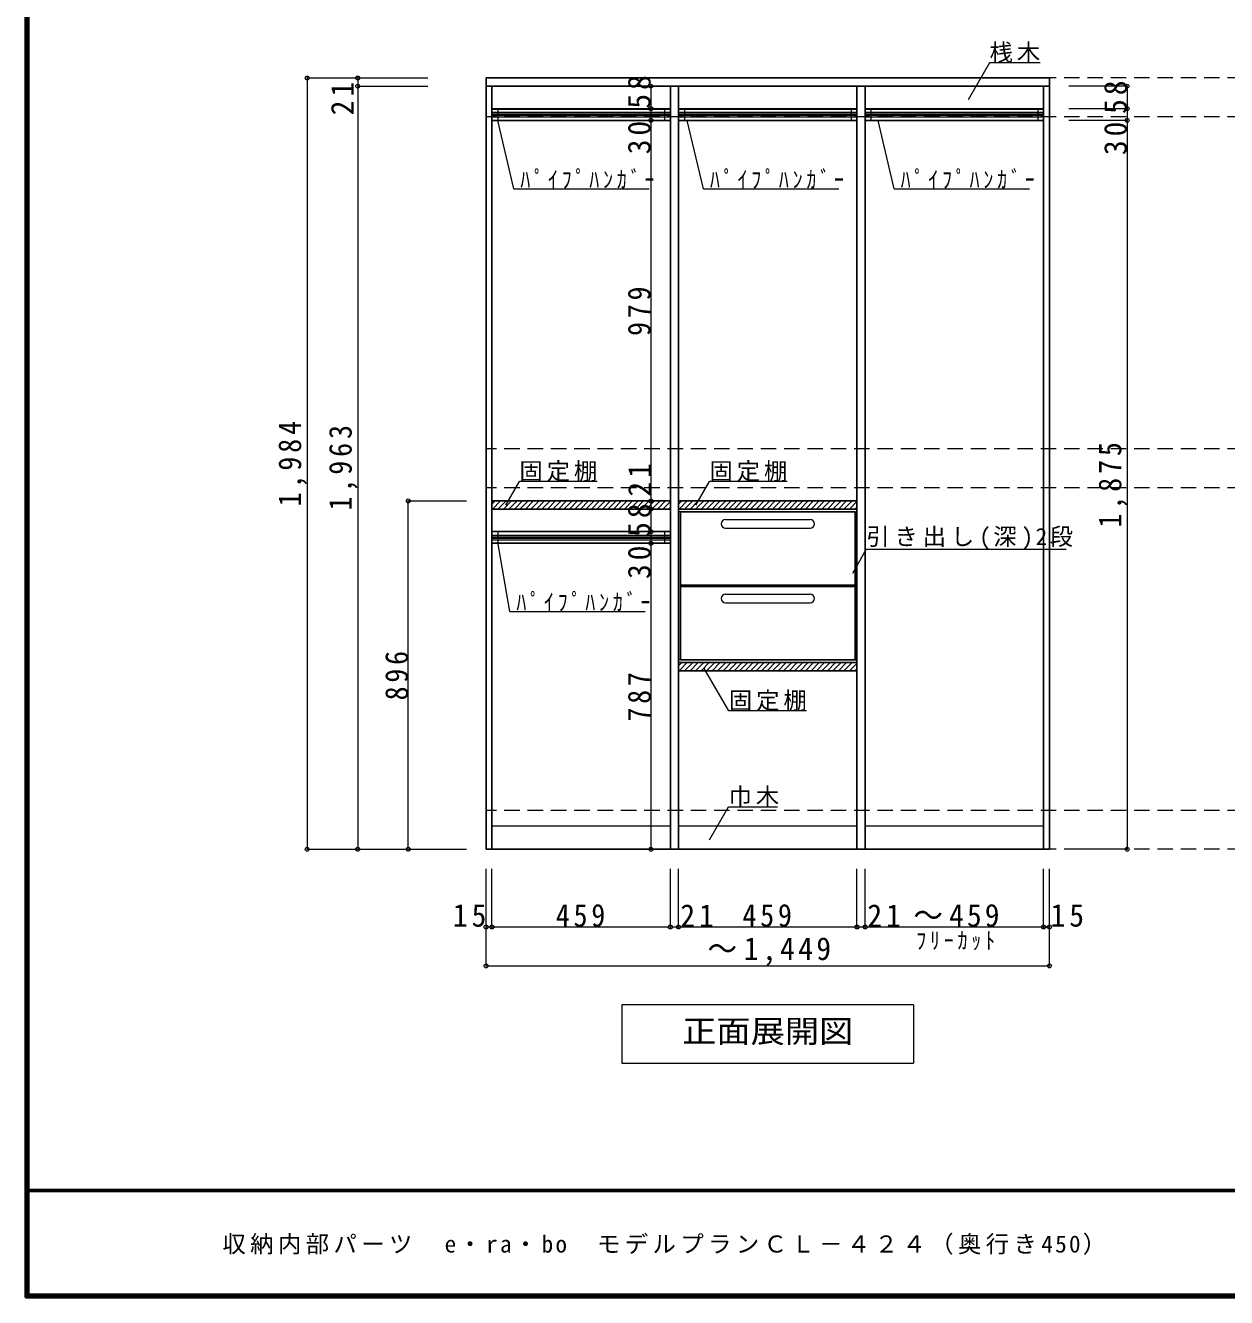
# Model space of a CAD drawing. Units: millimetres at full size, sheet at 1:20; details may follow other scales. Extents: x -3922 to 3878, y -2932 to 2722.
# Drawn here: x -3922 to -833, y -2864 to 408 of the extents above; entities that cross this region are included whole.
import ezdxf
from ezdxf.enums import TextEntityAlignment as Align

# ---------------------------------------------------------------- set-up
doc = ezdxf.new("R2010")
doc.units = ezdxf.units.MM
doc.header["$LTSCALE"] = 20
doc.header["$PDMODE"] = 32
doc.header["$PDSIZE"] = 10
doc.linetypes.add('DASHED2', pattern=[3, 2, -1])
for name, color, linetype, lineweight in [('0-2', 2, 'Continuous', 35), ('0-3_固定棚', 3, 'Continuous', 25), ('0-6_パイプハンガー', 4, 'Continuous', 9), ('0-7_桟木・巾木', 2, 'Continuous', 35), ('0-8', 7, 'Continuous', 18), ('0-A_文字', 7, 'Continuous', 18), ('0-B_寸法', 7, 'Continuous', 9), ('0-C_ハッチ', 4, 'Continuous', 9), ('F-1_枠', 6, 'Continuous', 40)]:
    doc.layers.add(name, color=color, linetype=linetype, lineweight=lineweight)
doc.layers.add('F-A_文字', color=7, linetype='Continuous')
doc.styles.add('ＭＳ ゴシック', font='')
doc.styles.get('ＭＳ ゴシック').set_extended_font_data('MS Gothic')

msp = doc.modelspace()

# ---------------------------------------------------------------- linework, layer by layer
at = {"layer": '0-2', "color": 3, "lineweight": 25}
for p, q in [((-2737.42, 251.73), (-2737.42, 272.73)), ((-1288.42, 272.73), (-2737.42, 272.73)), ((-1288.42, 272.73), (-1288.42, 251.73)), ((-2737.42, 251.73), (-2737.42, -1711.27)), ((-1288.42, 251.73), (-2737.42, 251.73)), ((-2722.42, 251.73), (-2722.42, -1711.27)), ((-2263.42, -1711.27), (-2263.42, 251.73)), ((-2242.42, -1711.27), (-2242.42, 251.73)), ((-1783.42, -1711.27), (-1783.42, 251.73)), ((-1762.42, -1711.27), (-1762.42, 251.73)), ((-1303.42, -1711.27), (-1303.42, 251.73)), ((-1288.42, -1711.27), (-1288.42, 251.73)), ((-2737.42, -1711.27), (-1288.42, -1711.27))]:
    msp.add_line(p, q, dxfattribs=at)
at = {"layer": '0-3_固定棚'}
for p, q in [((-2722.42, -815.27), (-2722.42, -836.27)), ((-2263.42, -815.27), (-2722.42, -815.27)), ((-2263.42, -815.27), (-2263.42, -836.27)), ((-2242.42, -815.27), (-2242.42, -836.27)), ((-1783.42, -815.27), (-2242.42, -815.27)), ((-1783.42, -815.27), (-1783.42, -836.27)), ((-2263.42, -836.27), (-2722.42, -836.27)), ((-1783.42, -836.27), (-2242.42, -836.27)), ((-2242.42, -1231.27), (-2242.42, -1252.27)), ((-1783.42, -1231.27), (-2242.42, -1231.27)), ((-1783.42, -1231.27), (-1783.42, -1252.27)), ((-1783.42, -1252.27), (-2242.42, -1252.27))]:
    msp.add_line(p, q, dxfattribs=at)
at = {"layer": '0-6_パイプハンガー', "color": 3, "lineweight": 25}
for p, q in [((-2263.42, 193.73), (-2722.42, 193.73)), ((-2722.42, 193.73), (-2722.42, 163.73)), ((-2263.42, 163.73), (-2722.42, 163.73)), ((-2263.42, 193.73), (-2263.42, 163.73)), ((-1783.42, 193.73), (-2242.42, 193.73)), ((-2242.42, 193.73), (-2242.42, 163.73)), ((-1783.42, 163.73), (-2242.42, 163.73)), ((-1783.42, 193.73), (-1783.42, 163.73)), ((-1303.42, 193.73), (-1762.42, 193.73)), ((-1762.42, 193.73), (-1762.42, 163.73)), ((-1303.42, 163.73), (-1762.42, 163.73)), ((-1303.42, 193.73), (-1303.42, 163.73)), ((-2263.42, -894.27), (-2722.42, -894.27)), ((-2722.42, -894.27), (-2722.42, -924.27)), ((-2263.42, -894.27), (-2263.42, -924.27)), ((-2263.42, -924.27), (-2722.42, -924.27))]:
    msp.add_line(p, q, dxfattribs=at)
at = {"layer": '0-6_パイプハンガー'}
for p, q in [((-2722.42, 184.73), (-2263.42, 184.73)), ((-2722.42, 180.73), (-2263.42, 180.73)), ((-2722.42, 176.73), (-2263.42, 176.73)), ((-2722.42, 172.73), (-2263.42, 172.73)), ((-2242.42, 184.73), (-1783.42, 184.73)), ((-2242.42, 180.73), (-1783.42, 180.73)), ((-2242.42, 176.73), (-1783.42, 176.73)), ((-2242.42, 172.73), (-1783.42, 172.73)), ((-1762.42, 184.73), (-1303.42, 184.73)), ((-1762.42, 180.73), (-1303.42, 180.73)), ((-1762.42, 176.73), (-1303.42, 176.73)), ((-1762.42, 172.73), (-1303.42, 172.73)), ((-2722.42, -903.27), (-2263.42, -903.27)), ((-2722.42, -907.27), (-2263.42, -907.27)), ((-2722.42, -911.27), (-2263.42, -911.27)), ((-2722.42, -915.27), (-2263.42, -915.27))]:
    msp.add_line(p, q, dxfattribs=at)
at = {"layer": '0-6_パイプハンガー', "color": 7, "lineweight": 18}
for p, q in [((-2707.42, 193.73), (-2707.42, 163.73)), ((-2278.42, 193.73), (-2278.42, 163.73)), ((-2227.42, 193.73), (-2227.42, 163.73)), ((-1798.42, 193.73), (-1798.42, 163.73)), ((-1747.42, 193.73), (-1747.42, 163.73)), ((-1318.42, 193.73), (-1318.42, 163.73)), ((-2707.42, -894.27), (-2707.42, -924.27)), ((-2278.42, -894.27), (-2278.42, -924.27))]:
    msp.add_line(p, q, dxfattribs=at)
at = {"layer": '0-7_桟木・巾木', "color": 7, "lineweight": 18}
for p, q in [((-2263.42, 191.73), (-2722.42, 191.73)), ((-1783.42, 191.73), (-2242.42, 191.73)), ((-1303.42, 191.73), (-1762.42, 191.73)), ((-2722.42, -1651.27), (-2263.42, -1651.27)), ((-2242.42, -1651.27), (-1783.42, -1651.27)), ((-1762.42, -1651.27), (-1303.42, -1651.27))]:
    msp.add_line(p, q, dxfattribs=at)
at = {"layer": '0-8', "color": 3, "lineweight": 25}
for p, q in [((-2237.42, -843.27), (-2237.42, -1224.27)), ((-2237.42, -843.27), (-1788.42, -843.27)), ((-1788.42, -843.27), (-1788.42, -1224.27)), ((-1788.42, -1032.27), (-2237.42, -1032.27)), ((-1788.42, -1035.27), (-2237.42, -1035.27)), ((-2237.42, -1224.27), (-1788.42, -1224.27))]:
    msp.add_line(p, q, dxfattribs=at)
at = {"layer": '0-8'}
for p, q in [((-1788.42, -843.27), (-1783.42, -843.27)), ((-1783.42, -843.27), (-1783.42, -1224.27)), ((-2121.92, -863.27), (-1903.92, -863.27)), ((-2121.92, -885.27), (-1903.92, -885.27)), ((-2121.92, -1055.27), (-1903.92, -1055.27)), ((-2121.92, -1077.27), (-1903.92, -1077.27)), ((-2237.42, -1224.27), (-2242.42, -1224.27)), ((-1788.42, -1224.27), (-1783.42, -1224.27))]:
    msp.add_line(p, q, dxfattribs=at)
msp.add_lwpolyline([(-2237.42, -843.27), (-2242.42, -843.27), (-2242.42, -1224.27)], dxfattribs=at)
for centre, start, end in [((-2121.92, -874.27), 90, 270), ((-1903.92, -874.27), 270, 90), ((-2121.92, -1066.27), 90, 270), ((-1903.92, -1066.27), 270, 90)]:
    msp.add_arc(centre, 11, start, end, dxfattribs=at)
at = {"layer": '0-A_文字'}
for p, q in [((-1442.42, 311.47), (-1497.25, 216.5)), ((-1312.42, 311.47), (-1442.42, 311.47)), ((-2665.87, -12.58), (-2707.28, 163.73)), ((-2178.37, -12.58), (-2219.78, 163.73)), ((-1687.77, -12.58), (-1729.18, 163.73)), ((-2665.87, -12.58), (-2317.5, -12.58)), ((-2178.37, -12.58), (-1830, -12.58)), ((-1687.77, -12.58), (-1339.39, -12.58)), ((-2686.76, -826.33), (-2651.75, -765.68)), ((-2451.75, -765.68), (-2651.75, -765.68)), ((-2197.88, -826.33), (-2162.86, -765.68)), ((-1962.86, -765.68), (-2162.86, -765.68)), ((-2676.13, -1099.79), (-2707.28, -921.38)), ((-1794.5, -1001.22), (-1759.49, -940.56)), ((-1245.4, -940.56), (-1759.49, -940.56)), ((-2676.13, -1099.79), (-2327.76, -1099.79)), ((-2112.92, -1355.53), (-2176.95, -1244.63)), ((-1912.92, -1355.53), (-2112.92, -1355.53)), ((-2162.5, -1686.83), (-2113.75, -1602.39)), ((-2113.75, -1602.39), (-1987.72, -1602.39)), ((-1637.92, -2111.27), (-1637.92, -2261.27)), ((-2387.92, -2261.27), (-1637.92, -2261.27))]:
    msp.add_line(p, q, dxfattribs=at)
msp.add_lwpolyline([(-1637.92, -2111.27), (-2387.92, -2111.27), (-2387.92, -2261.27)], dxfattribs=at)
at = {"layer": '0-B_寸法', "color": 4}
for p, q in [((-3197.42, 272.73), (-3197.42, -1711.27)), ((-3197.42, 272.73), (-3067.42, 272.73)), ((-3067.42, 272.73), (-3067.42, 251.73)), ((-3067.42, 272.73), (-2887.42, 272.73)), ((-3067.42, 251.73), (-2887.42, 251.73)), ((-3067.42, 251.73), (-3067.42, -1711.27)), ((-2313.42, 251.73), (-2313.42, 193.73)), ((-1088.42, 251.73), (-1238.42, 251.73)), ((-1088.42, 251.73), (-1088.42, 193.73)), ((-2313.42, 193.73), (-2313.42, 163.73)), ((-2313.42, 163.73), (-2313.42, -815.27)), ((-1088.42, 193.73), (-1238.42, 193.73)), ((-1088.42, 163.73), (-1238.42, 163.73)), ((-1088.42, 193.73), (-1088.42, 163.73)), ((-1088.42, 163.73), (-1088.42, -1711.27)), ((-2937.42, -815.27), (-2787.42, -815.27)), ((-2937.42, -1711.27), (-2937.42, -815.27)), ((-2313.42, -815.27), (-2313.42, -836.27)), ((-2313.42, -836.27), (-2313.42, -894.27)), ((-2313.42, -894.27), (-2313.42, -924.27)), ((-2313.42, -924.27), (-2313.42, -1711.27)), ((-3197.42, -1711.27), (-3067.42, -1711.27)), ((-3067.42, -1711.27), (-2787.42, -1711.27)), ((-1088.42, -1711.27), (-1238.42, -1711.27)), ((-2737.42, -1911.27), (-2737.42, -1761.27)), ((-2722.42, -1911.27), (-2722.42, -1761.27)), ((-2263.42, -1911.27), (-2263.42, -1761.27)), ((-2242.42, -1911.27), (-2242.42, -1761.27)), ((-1783.42, -1911.27), (-1783.42, -1761.27)), ((-1762.42, -1911.27), (-1762.42, -1761.27)), ((-1303.42, -1911.27), (-1303.42, -1761.27)), ((-1288.42, -1911.27), (-1288.42, -1761.27)), ((-2722.42, -1911.27), (-2737.42, -1911.27)), ((-2737.42, -2011.27), (-2737.42, -1911.27)), ((-2263.42, -1911.27), (-2722.42, -1911.27)), ((-2242.42, -1911.27), (-2263.42, -1911.27)), ((-1303.42, -1911.27), (-2242.42, -1911.27)), ((-1288.42, -1911.27), (-1303.42, -1911.27)), ((-1288.42, -2011.27), (-1288.42, -1911.27)), ((-2737.42, -2011.27), (-1288.42, -2011.27))]:
    msp.add_line(p, q, dxfattribs=at)
at = {"layer": '0-B_寸法', "color": 4, "linetype": 'DASHED2'}
for p, q in [((2869.13, 272.73), (-2737.42, 272.73)), ((2869.13, 172.73), (-2737.42, 172.73)), ((2869.13, -681.27), (-2737.42, -681.27)), ((2869.13, -781.27), (-2737.42, -781.27)), ((2869.13, -1611.27), (-2737.42, -1611.27)), ((2869.13, -1711.27), (-2737.42, -1711.27))]:
    msp.add_line(p, q, dxfattribs=at)
at = {"layer": '0-B_寸法'}
for p in [(-3197.42, 272.73), (-3067.42, 272.73), (-3067.42, 251.73), (-2313.42, 251.73), (-1088.42, 251.73), (-2313.42, 193.73), (-1088.42, 193.73), (-2313.42, 163.73), (-1088.42, 163.73), (-2937.42, -815.27), (-2313.42, -815.27), (-2313.42, -836.27), (-2313.42, -894.27), (-2313.42, -924.27), (-3197.42, -1711.27), (-3067.42, -1711.27), (-2937.42, -1711.27), (-2313.42, -1711.27), (-1088.42, -1711.27), (-2737.42, -1911.27), (-2722.42, -1911.27), (-2263.42, -1911.27), (-2242.42, -1911.27), (-1783.42, -1911.27), (-1762.42, -1911.27), (-1303.42, -1911.27), (-1288.42, -1911.27), (-2737.42, -2011.27), (-1288.42, -2011.27)]:
    msp.add_point(p, dxfattribs=at)
at = {"layer": '0-C_ハッチ'}
for p, q in [((-2722.42, -823.46), (-2714.23, -815.27)), ((-2721.08, -836.27), (-2700.08, -815.27)), ((-2706.94, -836.27), (-2685.94, -815.27)), ((-2692.8, -836.27), (-2671.8, -815.27)), ((-2678.66, -836.27), (-2657.66, -815.27)), ((-2664.52, -836.27), (-2643.52, -815.27)), ((-2650.37, -836.27), (-2629.37, -815.27)), ((-2636.23, -836.27), (-2615.23, -815.27)), ((-2622.09, -836.27), (-2601.09, -815.27)), ((-2607.95, -836.27), (-2586.95, -815.27)), ((-2593.81, -836.27), (-2572.81, -815.27)), ((-2579.66, -836.27), (-2558.66, -815.27)), ((-2565.52, -836.27), (-2544.52, -815.27)), ((-2551.38, -836.27), (-2530.38, -815.27)), ((-2537.24, -836.27), (-2516.24, -815.27)), ((-2523.09, -836.27), (-2502.09, -815.27)), ((-2508.95, -836.27), (-2487.95, -815.27)), ((-2494.81, -836.27), (-2473.81, -815.27)), ((-2480.67, -836.27), (-2459.67, -815.27)), ((-2466.53, -836.27), (-2445.53, -815.27)), ((-2452.38, -836.27), (-2431.38, -815.27)), ((-2438.24, -836.27), (-2417.24, -815.27)), ((-2424.1, -836.27), (-2403.1, -815.27)), ((-2409.96, -836.27), (-2388.96, -815.27)), ((-2395.82, -836.27), (-2374.82, -815.27)), ((-2381.67, -836.27), (-2360.67, -815.27)), ((-2367.53, -836.27), (-2346.53, -815.27)), ((-2353.39, -836.27), (-2332.39, -815.27)), ((-2339.25, -836.27), (-2318.25, -815.27)), ((-2325.1, -836.27), (-2304.1, -815.27)), ((-2310.96, -836.27), (-2289.96, -815.27)), ((-2296.82, -836.27), (-2275.82, -815.27)), ((-2282.68, -836.27), (-2263.42, -817.01)), ((-2242.42, -823.46), (-2234.23, -815.27)), ((-2241.08, -836.27), (-2220.08, -815.27)), ((-2226.94, -836.27), (-2205.94, -815.27)), ((-2212.8, -836.27), (-2191.8, -815.27)), ((-2198.66, -836.27), (-2177.66, -815.27)), ((-2184.52, -836.27), (-2163.52, -815.27)), ((-2170.37, -836.27), (-2149.37, -815.27)), ((-2156.23, -836.27), (-2135.23, -815.27)), ((-2142.09, -836.27), (-2121.09, -815.27)), ((-2127.95, -836.27), (-2106.95, -815.27)), ((-2113.81, -836.27), (-2092.81, -815.27)), ((-2099.66, -836.27), (-2078.66, -815.27)), ((-2085.52, -836.27), (-2064.52, -815.27)), ((-2071.38, -836.27), (-2050.38, -815.27)), ((-2057.24, -836.27), (-2036.24, -815.27)), ((-2043.09, -836.27), (-2022.09, -815.27)), ((-2028.95, -836.27), (-2007.95, -815.27)), ((-2014.81, -836.27), (-1993.81, -815.27)), ((-2000.67, -836.27), (-1979.67, -815.27)), ((-1986.53, -836.27), (-1965.53, -815.27)), ((-1972.38, -836.27), (-1951.38, -815.27)), ((-1958.24, -836.27), (-1937.24, -815.27)), ((-1944.1, -836.27), (-1923.1, -815.27)), ((-1929.96, -836.27), (-1908.96, -815.27)), ((-1915.82, -836.27), (-1894.82, -815.27)), ((-1901.67, -836.27), (-1880.67, -815.27)), ((-1887.53, -836.27), (-1866.53, -815.27)), ((-1873.39, -836.27), (-1852.39, -815.27)), ((-1859.25, -836.27), (-1838.25, -815.27)), ((-1845.1, -836.27), (-1824.1, -815.27)), ((-1830.96, -836.27), (-1809.96, -815.27)), ((-1816.82, -836.27), (-1795.82, -815.27)), ((-1802.68, -836.27), (-1783.42, -817.01)), ((-2268.54, -836.27), (-2263.42, -831.15)), ((-1788.54, -836.27), (-1783.42, -831.15)), ((-2242.42, -1239.46), (-2234.23, -1231.27)), ((-2241.08, -1252.27), (-2220.08, -1231.27)), ((-2226.94, -1252.27), (-2205.94, -1231.27)), ((-2212.8, -1252.27), (-2191.8, -1231.27)), ((-2198.66, -1252.27), (-2177.66, -1231.27)), ((-2184.52, -1252.27), (-2163.52, -1231.27)), ((-2170.37, -1252.27), (-2149.37, -1231.27)), ((-2156.23, -1252.27), (-2135.23, -1231.27)), ((-2142.09, -1252.27), (-2121.09, -1231.27)), ((-2127.95, -1252.27), (-2106.95, -1231.27)), ((-2113.81, -1252.27), (-2092.81, -1231.27)), ((-2099.66, -1252.27), (-2078.66, -1231.27)), ((-2085.52, -1252.27), (-2064.52, -1231.27)), ((-2071.38, -1252.27), (-2050.38, -1231.27)), ((-2057.24, -1252.27), (-2036.24, -1231.27)), ((-2043.09, -1252.27), (-2022.09, -1231.27)), ((-2028.95, -1252.27), (-2007.95, -1231.27)), ((-2014.81, -1252.27), (-1993.81, -1231.27)), ((-2000.67, -1252.27), (-1979.67, -1231.27)), ((-1986.53, -1252.27), (-1965.53, -1231.27)), ((-1972.38, -1252.27), (-1951.38, -1231.27)), ((-1958.24, -1252.27), (-1937.24, -1231.27)), ((-1944.1, -1252.27), (-1923.1, -1231.27)), ((-1929.96, -1252.27), (-1908.96, -1231.27)), ((-1915.82, -1252.27), (-1894.82, -1231.27)), ((-1901.67, -1252.27), (-1880.67, -1231.27)), ((-1887.53, -1252.27), (-1866.53, -1231.27)), ((-1873.39, -1252.27), (-1852.39, -1231.27)), ((-1859.25, -1252.27), (-1838.25, -1231.27)), ((-1845.1, -1252.27), (-1824.1, -1231.27)), ((-1830.96, -1252.27), (-1809.96, -1231.27)), ((-1816.82, -1252.27), (-1795.82, -1231.27)), ((-1802.68, -1252.27), (-1783.42, -1233.01)), ((-1788.54, -1252.27), (-1783.42, -1247.15))]:
    msp.add_line(p, q, dxfattribs=at)
at = {"layer": 'F-1_枠'}
for p, q in [((-3922.03, 2722.29), (-3922.03, -2864.37)), ((-3918.7, 2722.29), (-3918.7, -2864.37)), ((-3915.36, 2722.29), (-3915.36, -2864.37)), ((3877.97, -2587.71), (-3922.03, -2587.71)), ((3877.97, -2591.04), (-3922.03, -2591.04)), ((3877.97, -2857.71), (-3922.03, -2857.71)), ((3877.97, -2861.04), (-3922.03, -2861.04)), ((3877.97, -2864.37), (-3922.03, -2864.37))]:
    msp.add_line(p, q, dxfattribs=at)

# ---------------------------------------------------------------- texts
at = {"layer": '0-A_文字', "style": 'ＭＳ ゴシック', "width": 1.1}
msp.add_text('正面展開図', height=58.65, dxfattribs=at).set_placement((-2232.92, -2226.27), align=Align.BOTTOM_LEFT)
at = {"layer": '0-A_文字', "char_height": 43.99, "attachment_point": 7, "style": 'ＭＳ ゴシック'}
for s, insert in [('\\T1.17;桟木', (-1442.42, 311.47)), ('\\T1.39;\\W0.85;ﾊﾟｲﾌﾟﾊﾝｶﾞｰ', (-2649.05, -12.58)), ('\\T1.39;\\W0.85;ﾊﾟｲﾌﾟﾊﾝｶﾞｰ', (-2161.55, -12.58)), ('\\T1.39;\\W0.85;ﾊﾟｲﾌﾟﾊﾝｶﾞｰ', (-1670.94, -12.58)), ('\\T1.17;固定棚', (-2651.75, -765.68)), ('\\T1.17;固定棚', (-2162.86, -765.68)), ('\\T1.21;引き出し(深)2段', (-1759.49, -940.56)), ('\\T1.39;\\W0.85;ﾊﾟｲﾌﾟﾊﾝｶﾞｰ', (-2659.31, -1099.79)), ('\\T1.17;固定棚', (-2112.92, -1355.53)), ('\\T1.17;巾木', (-2113.75, -1602.39)), ('\\T1.39;\\W0.85;ﾌﾘｰｶｯﾄ', (-1630.92, -1971.27))]:
    msp.add_mtext(s, dxfattribs=dict(at, insert=insert))
at = {"layer": '0-B_寸法', "char_height": 58.65, "attachment_point": 7, "rotation": 90, "style": 'ＭＳ ゴシック'}
for s, insert in [('\\T1.27;\\W0.95;58', (-2313.42, 193.73)), ('\\T1.27;\\W0.95;58', (-1088.42, 180.23)), ('\\T1.27;\\W0.95;21', (-3077.81, 176.73)), ('\\T1.27;\\W0.95;30', (-2313.42, 76.37)), ('\\T1.27;\\W0.95;30', (-1088.42, 74.3)), ('\\T1.27;\\W0.9;979', (-2313.42, -390.77)), ('\\T1.28;\\W0.9;1,984', (-3197.81, -829.27)), ('\\T1.28;\\W0.9;1,963', (-3067.81, -839.77)), ('\\T1.28;\\W0.9;1,875', (-1088.42, -883.77)), ('\\T1.27;\\W0.95;21', (-2313.42, -804.2)), ('\\T1.27;\\W0.95;58', (-2313.42, -907.77)), ('\\T1.27;\\W0.95;30', (-2313.42, -1016.11)), ('\\T1.27;\\W0.9;896', (-2937.42, -1328.27)), ('\\T1.27;\\W0.9;787', (-2313.42, -1382.77))]:
    msp.add_mtext(s, dxfattribs=dict(at, insert=insert))
at = {"layer": '0-B_寸法', "char_height": 58.65, "attachment_point": 7, "style": 'ＭＳ ゴシック'}
for s, insert in [('\\T1.27;\\W0.95;15', (-2822.71, -1911.27)), ('\\T1.27;\\W0.9;459', (-2557.92, -1911.27)), ('\\T1.27;\\W0.95;21', (-2237.8, -1911.27)), ('\\T1.27;\\W0.9;459', (-2077.92, -1911.27)), ('\\T1.27;\\W0.95;21', (-1756.67, -1911.27)), ('\\T1.21;\\W0.95;～459', (-1638.42, -1911.27)), ('\\T1.27;\\W0.95;15', (-1285.54, -1911.27)), ('\\T1.23;\\W0.95;～1,449', (-2167.92, -2011.27))]:
    msp.add_mtext(s, dxfattribs=dict(at, insert=insert))
at = {"layer": 'F-A_文字', "insert": (-3415.36, -2754.37), "char_height": 43.99, "attachment_point": 7, "style": 'ＭＳ ゴシック'}
msp.add_mtext('\\T1.19;収納内部パーツ\u3000e・ra・bo\u3000モデルプランＣＬ－４２４（奥行き450）', dxfattribs=at)

doc.saveas('drawing.dxf')
